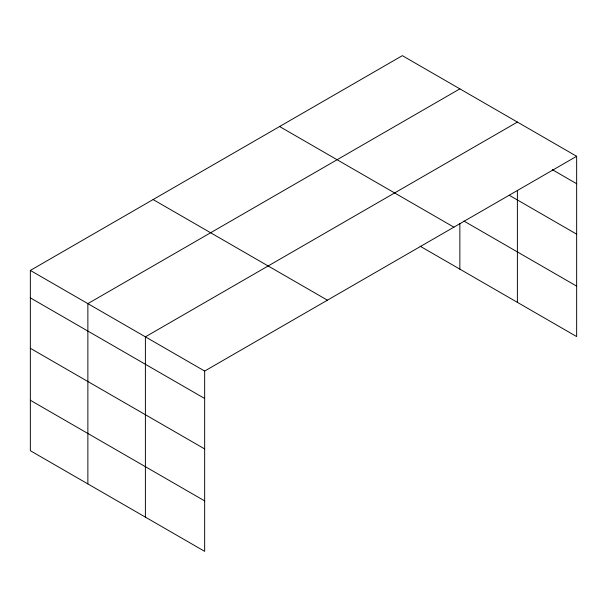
<?xml version="1.0" encoding="UTF-8"?>
<svg xmlns="http://www.w3.org/2000/svg" width="607" height="607" viewBox="0 0 607 607"><rect width="100%" height="100%" fill="white"/><g stroke="black" fill="none" stroke-linecap="round" stroke-linejoin="round"><path stroke-width="0.91" d="M576.65 156.287L402.342 55.654L30.35 270.426L30.35 450.713L204.658 551.346L204.658 371.059L576.65 156.287L576.65 336.574L420.173 246.23M517.384 190.613L517.384 302.362M459.863 88.865L87.871 303.629L87.871 483.923M517.384 122.075L145.392 336.839L145.392 517.134M552.294 169.664L576.65 183.731M509.288 195.272L576.65 234.165M463.915 221.054L576.65 286.14M279.584 126.529L453.892 227.162M153.108 199.551L327.416 300.184M30.35 270.426L204.658 371.059M30.35 297.862L204.658 398.496M30.35 348.304L204.658 448.937M30.35 400.271L204.658 500.904M459.863 223.384L459.863 269.151"/></g></svg>
